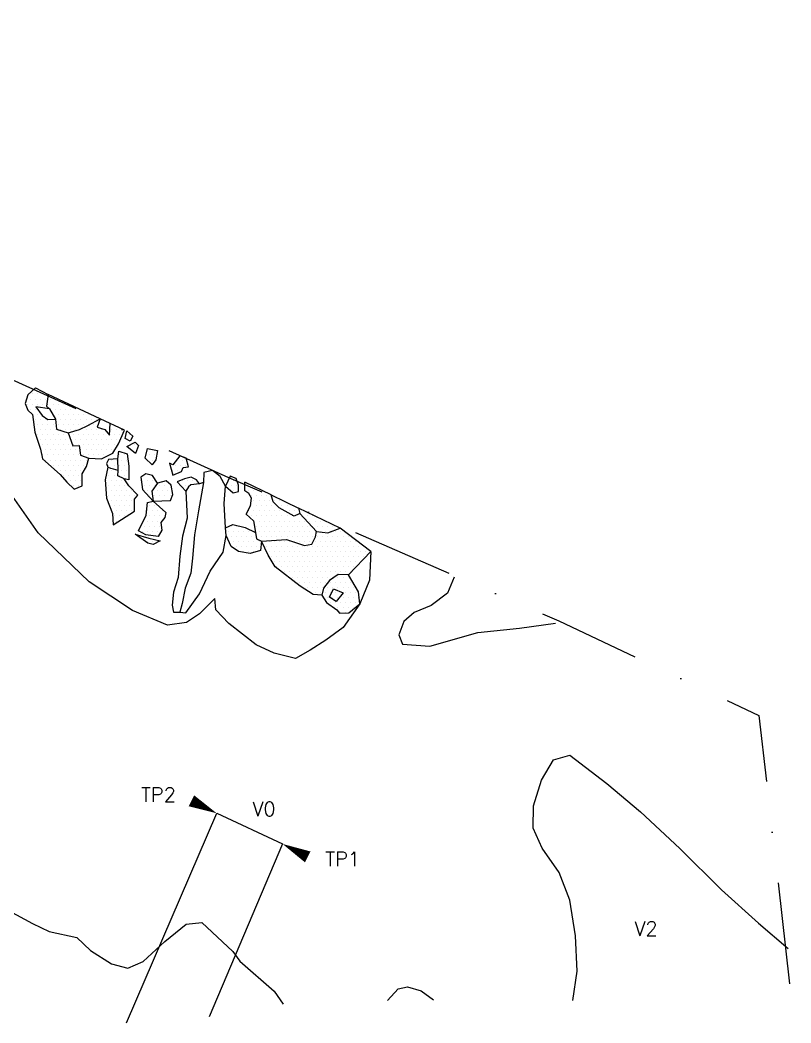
# Model space of a CAD drawing. Header units: metres. Extents: x -894 to -502, y -1356 to -959.
# Drawn here: x -691.2 to -501.8, y -1205.9 to -959.3 of the extents above; entities that cross this region are included whole.
import ezdxf

# ---------------------------------------------------------------- set-up
doc = ezdxf.new("R2010")
doc.units = ezdxf.units.M
doc.header["$LTSCALE"] = 25
doc.header["$MEASUREMENT"] = 0
doc.linetypes.add('STRICHPUNKTX2', pattern=[2, 1, -0.5, 0, -0.5])
doc.layers.get('0').update_dxf_attribs({"linetype": 'CONTINUOUS'})
for name, color, linetype in [('BEFUND', 1, 'CONTINUOUS'), ('BEFUNDSCHRAFF', 1, 'CONTINUOUS'), ('GRABUNGSGRENZE', 3, 'STRICHPUNKTX2'), ('STEINE', 4, 'CONTINUOUS'), ('STEINESCHRAFF', 4, 'CONTINUOUS'), ('TPROFIL', 3, 'CONTINUOUS')]:
    doc.layers.add(name, color=color, linetype=linetype)
doc.styles.get("Standard").update_dxf_attribs({"font": 'txt.shx'})

# ---------------------------------------------------------------- blocks, each defined once
blk = doc.blocks.new('PFEIL')
at = {"layer": 'TPROFIL'}
blk.add_lwpolyline([(0, 0, 0, 3, 0), (6.54, -2.37, 3, 3, 0)], format="xyseb", dxfattribs=at)
blk = doc.blocks.new('*X2')
at = {"color": 0}
for p, q in [((-687.5, -1050), (-687.5, -1050)), ((-688.75, -1052.5), (-688.75, -1052.5)), ((-688.125, -1051.25), (-688.125, -1051.25)), ((-687.5, -1052.5), (-687.5, -1052.5)), ((-686.875, -1051.25), (-686.875, -1051.25)), ((-686.25, -1052.5), (-686.25, -1052.5)), ((-685.625, -1051.25), (-685.625, -1051.25)), ((-685, -1052.5), (-685, -1052.5)), ((-683.75, -1052.5), (-683.75, -1052.5)), ((-682.5, -1052.5), (-682.5, -1052.5)), ((-689.375, -1053.75), (-689.375, -1053.75)), ((-688.75, -1055), (-688.75, -1055)), ((-688.125, -1053.75), (-688.125, -1053.75)), ((-687.5, -1055), (-687.5, -1055)), ((-686.875, -1053.75), (-686.875, -1053.75)), ((-685.625, -1053.75), (-685.625, -1053.75)), ((-684.375, -1053.75), (-684.375, -1053.75)), ((-683.75, -1055), (-683.75, -1055)), ((-683.125, -1053.75), (-683.125, -1053.75)), ((-682.5, -1055), (-682.5, -1055)), ((-681.875, -1053.75), (-681.875, -1053.75)), ((-681.25, -1055), (-681.25, -1055)), ((-680.625, -1053.75), (-680.625, -1053.75)), ((-680, -1055), (-680, -1055)), ((-679.375, -1053.75), (-679.375, -1053.75)), ((-678.75, -1055), (-678.75, -1055)), ((-677.5, -1055), (-677.5, -1055)), ((-688.125, -1056.25), (-688.125, -1056.25)), ((-687.5, -1057.5), (-687.5, -1057.5)), ((-686.875, -1056.25), (-686.875, -1056.25)), ((-686.25, -1057.5), (-686.25, -1057.5)), ((-685, -1057.5), (-685, -1057.5)), ((-683.75, -1057.5), (-683.75, -1057.5)), ((-683.125, -1056.25), (-683.125, -1056.25)), ((-682.5, -1057.5), (-682.5, -1057.5)), ((-681.875, -1056.25), (-681.875, -1056.25)), ((-681.25, -1057.5), (-681.25, -1057.5)), ((-680.625, -1056.25), (-680.625, -1056.25)), ((-680, -1057.5), (-680, -1057.5)), ((-679.375, -1056.25), (-679.375, -1056.25)), ((-678.75, -1057.5), (-678.75, -1057.5)), ((-678.125, -1056.25), (-678.125, -1056.25)), ((-677.5, -1057.5), (-677.5, -1057.5)), ((-676.875, -1056.25), (-676.875, -1056.25)), ((-676.25, -1057.5), (-676.25, -1057.5)), ((-675.625, -1056.25), (-675.625, -1056.25)), ((-675, -1057.5), (-675, -1057.5)), ((-674.375, -1056.25), (-674.375, -1056.25)), ((-673.75, -1057.5), (-673.75, -1057.5)), ((-672.5, -1057.5), (-672.5, -1057.5)), ((-687.5, -1060), (-687.5, -1060)), ((-686.875, -1058.75), (-686.875, -1058.75)), ((-686.25, -1060), (-686.25, -1060)), ((-685.625, -1058.75), (-685.625, -1058.75)), ((-685, -1060), (-685, -1060)), ((-684.375, -1058.75), (-684.375, -1058.75)), ((-683.75, -1060), (-683.75, -1060)), ((-683.125, -1058.75), (-683.125, -1058.75)), ((-682.5, -1060), (-682.5, -1060)), ((-681.875, -1058.75), (-681.875, -1058.75)), ((-681.25, -1060), (-681.25, -1060)), ((-680.625, -1058.75), (-680.625, -1058.75)), ((-680, -1060), (-680, -1060)), ((-679.375, -1058.75), (-679.375, -1058.75)), ((-678.75, -1060), (-678.75, -1060)), ((-678.125, -1058.75), (-678.125, -1058.75)), ((-677.5, -1060), (-677.5, -1060)), ((-676.875, -1058.75), (-676.875, -1058.75)), ((-676.25, -1060), (-676.25, -1060)), ((-675.625, -1058.75), (-675.625, -1058.75)), ((-675, -1060), (-675, -1060)), ((-674.375, -1058.75), (-674.375, -1058.75)), ((-673.75, -1060), (-673.75, -1060)), ((-673.125, -1058.75), (-673.125, -1058.75)), ((-672.5, -1060), (-672.5, -1060)), ((-671.25, -1060), (-671.25, -1060)), ((-668.75, -1060), (-668.75, -1060)), ((-667.5, -1060), (-667.5, -1060)), ((-666.25, -1060), (-666.25, -1060)), ((-686.875, -1061.25), (-686.875, -1061.25)), ((-686.25, -1062.5), (-686.25, -1062.5)), ((-685.625, -1061.25), (-685.625, -1061.25)), ((-685, -1062.5), (-685, -1062.5)), ((-684.375, -1061.25), (-684.375, -1061.25)), ((-683.75, -1062.5), (-683.75, -1062.5)), ((-683.125, -1061.25), (-683.125, -1061.25)), ((-682.5, -1062.5), (-682.5, -1062.5)), ((-681.875, -1061.25), (-681.875, -1061.25)), ((-681.25, -1062.5), (-681.25, -1062.5)), ((-680.625, -1061.25), (-680.625, -1061.25)), ((-680, -1062.5), (-680, -1062.5)), ((-679.375, -1061.25), (-679.375, -1061.25)), ((-678.75, -1062.5), (-678.75, -1062.5)), ((-678.125, -1061.25), (-678.125, -1061.25)), ((-677.5, -1062.5), (-677.5, -1062.5)), ((-676.875, -1061.25), (-676.875, -1061.25)), ((-676.25, -1062.5), (-676.25, -1062.5)), ((-675.625, -1061.25), (-675.625, -1061.25)), ((-675, -1062.5), (-675, -1062.5)), ((-674.375, -1061.25), (-674.375, -1061.25)), ((-673.75, -1062.5), (-673.75, -1062.5)), ((-673.125, -1061.25), (-673.125, -1061.25)), ((-672.5, -1062.5), (-672.5, -1062.5)), ((-671.875, -1061.25), (-671.875, -1061.25)), ((-671.25, -1062.5), (-671.25, -1062.5)), ((-670.625, -1061.25), (-670.625, -1061.25)), ((-670, -1062.5), (-670, -1062.5)), ((-669.375, -1061.25), (-669.375, -1061.25)), ((-668.75, -1062.5), (-668.75, -1062.5)), ((-668.125, -1061.25), (-668.125, -1061.25)), ((-667.5, -1062.5), (-667.5, -1062.5)), ((-666.875, -1061.25), (-666.875, -1061.25)), ((-664.375, -1061.25), (-664.375, -1061.25)), ((-685.625, -1063.75), (-685.625, -1063.75)), ((-685, -1065), (-685, -1065)), ((-684.375, -1063.75), (-684.375, -1063.75)), ((-683.75, -1065), (-683.75, -1065)), ((-683.125, -1063.75), (-683.125, -1063.75)), ((-682.5, -1065), (-682.5, -1065)), ((-681.875, -1063.75), (-681.875, -1063.75)), ((-681.25, -1065), (-681.25, -1065)), ((-680.625, -1063.75), (-680.625, -1063.75)), ((-680, -1065), (-680, -1065)), ((-679.375, -1063.75), (-679.375, -1063.75)), ((-678.75, -1065), (-678.75, -1065)), ((-678.125, -1063.75), (-678.125, -1063.75)), ((-677.5, -1065), (-677.5, -1065)), ((-676.875, -1063.75), (-676.875, -1063.75)), ((-676.25, -1065), (-676.25, -1065)), ((-675.625, -1063.75), (-675.625, -1063.75)), ((-675, -1065), (-675, -1065)), ((-674.375, -1063.75), (-674.375, -1063.75)), ((-673.75, -1065), (-673.75, -1065)), ((-673.125, -1063.75), (-673.125, -1063.75)), ((-672.5, -1065), (-672.5, -1065)), ((-671.875, -1063.75), (-671.875, -1063.75)), ((-671.25, -1065), (-671.25, -1065)), ((-670.625, -1063.75), (-670.625, -1063.75)), ((-670, -1065), (-670, -1065)), ((-669.375, -1063.75), (-669.375, -1063.75)), ((-668.75, -1065), (-668.75, -1065)), ((-668.125, -1063.75), (-668.125, -1063.75)), ((-663.75, -1065), (-663.75, -1065)), ((-663.125, -1063.75), (-663.125, -1063.75)), ((-658.75, -1065), (-658.75, -1065)), ((-685.625, -1066.25), (-685.625, -1066.25)), ((-685, -1067.5), (-685, -1067.5)), ((-684.375, -1066.25), (-684.375, -1066.25)), ((-683.75, -1067.5), (-683.75, -1067.5)), ((-683.125, -1066.25), (-683.125, -1066.25)), ((-682.5, -1067.5), (-682.5, -1067.5)), ((-681.875, -1066.25), (-681.875, -1066.25)), ((-681.25, -1067.5), (-681.25, -1067.5)), ((-680.625, -1066.25), (-680.625, -1066.25)), ((-680, -1067.5), (-680, -1067.5)), ((-679.375, -1066.25), (-679.375, -1066.25)), ((-678.75, -1067.5), (-678.75, -1067.5)), ((-678.125, -1066.25), (-678.125, -1066.25)), ((-677.5, -1067.5), (-677.5, -1067.5)), ((-676.875, -1066.25), (-676.875, -1066.25)), ((-676.25, -1067.5), (-676.25, -1067.5)), ((-675.625, -1066.25), (-675.625, -1066.25)), ((-675, -1067.5), (-675, -1067.5)), ((-674.375, -1066.25), (-674.375, -1066.25)), ((-673.125, -1066.25), (-673.125, -1066.25)), ((-671.875, -1066.25), (-671.875, -1066.25)), ((-670.625, -1066.25), (-670.625, -1066.25)), ((-669.375, -1066.25), (-669.375, -1066.25)), ((-668.75, -1067.5), (-668.75, -1067.5)), ((-667.5, -1067.5), (-667.5, -1067.5)), ((-666.875, -1066.25), (-666.875, -1066.25)), ((-666.25, -1067.5), (-666.25, -1067.5)), ((-665.625, -1066.25), (-665.625, -1066.25)), ((-665, -1067.5), (-665, -1067.5)), ((-659.375, -1066.25), (-659.375, -1066.25)), ((-658.75, -1067.5), (-658.75, -1067.5)), ((-658.125, -1066.25), (-658.125, -1066.25)), ((-652.5, -1067.5), (-652.5, -1067.5)), ((-651.25, -1067.5), (-651.25, -1067.5)), ((-683.125, -1068.75), (-683.125, -1068.75)), ((-682.5, -1070), (-682.5, -1070)), ((-681.875, -1068.75), (-681.875, -1068.75)), ((-681.25, -1070), (-681.25, -1070)), ((-680.625, -1068.75), (-680.625, -1068.75)), ((-680, -1070), (-680, -1070)), ((-679.375, -1068.75), (-679.375, -1068.75)), ((-678.75, -1070), (-678.75, -1070)), ((-678.125, -1068.75), (-678.125, -1068.75)), ((-677.5, -1070), (-677.5, -1070)), ((-676.875, -1068.75), (-676.875, -1068.75)), ((-676.25, -1070), (-676.25, -1070)), ((-675.625, -1068.75), (-675.625, -1068.75)), ((-669.375, -1068.75), (-669.375, -1068.75)), ((-668.75, -1070), (-668.75, -1070)), ((-668.125, -1068.75), (-668.125, -1068.75)), ((-667.5, -1070), (-667.5, -1070)), ((-666.875, -1068.75), (-666.875, -1068.75)), ((-666.25, -1070), (-666.25, -1070)), ((-665.625, -1068.75), (-665.625, -1068.75)), ((-665, -1070), (-665, -1070)), ((-653.75, -1070), (-653.75, -1070)), ((-653.125, -1068.75), (-653.125, -1068.75)), ((-652.5, -1070), (-652.5, -1070)), ((-651.875, -1068.75), (-651.875, -1068.75)), ((-650.625, -1068.75), (-650.625, -1068.75)), ((-680.625, -1071.25), (-680.625, -1071.25)), ((-680, -1072.5), (-680, -1072.5)), ((-679.375, -1071.25), (-679.375, -1071.25)), ((-678.75, -1072.5), (-678.75, -1072.5)), ((-678.125, -1071.25), (-678.125, -1071.25)), ((-677.5, -1072.5), (-677.5, -1072.5)), ((-676.875, -1071.25), (-676.875, -1071.25)), ((-676.25, -1072.5), (-676.25, -1072.5)), ((-670, -1072.5), (-670, -1072.5)), ((-669.375, -1071.25), (-669.375, -1071.25)), ((-668.75, -1072.5), (-668.75, -1072.5)), ((-668.125, -1071.25), (-668.125, -1071.25)), ((-667.5, -1072.5), (-667.5, -1072.5)), ((-666.875, -1071.25), (-666.875, -1071.25)), ((-666.25, -1072.5), (-666.25, -1072.5)), ((-665.625, -1071.25), (-665.625, -1071.25)), ((-661.25, -1072.5), (-661.25, -1072.5)), ((-660.625, -1071.25), (-660.625, -1071.25)), ((-660, -1072.5), (-660, -1072.5)), ((-659.375, -1071.25), (-659.375, -1071.25)), ((-658.75, -1072.5), (-658.75, -1072.5)), ((-651.25, -1072.5), (-651.25, -1072.5)), ((-650, -1072.5), (-650, -1072.5)), ((-648.75, -1072.5), (-648.75, -1072.5)), ((-640, -1072.5), (-640, -1072.5)), ((-638.75, -1072.5), (-638.75, -1072.5)), ((-678.125, -1073.75), (-678.125, -1073.75)), ((-676.875, -1073.75), (-676.875, -1073.75)), ((-670, -1075), (-670, -1075)), ((-669.375, -1073.75), (-669.375, -1073.75)), ((-668.75, -1075), (-668.75, -1075)), ((-668.125, -1073.75), (-668.125, -1073.75)), ((-667.5, -1075), (-667.5, -1075)), ((-666.875, -1073.75), (-666.875, -1073.75)), ((-666.25, -1075), (-666.25, -1075)), ((-665.625, -1073.75), (-665.625, -1073.75)), ((-665, -1075), (-665, -1075)), ((-663.75, -1075), (-663.75, -1075)), ((-660.625, -1073.75), (-660.625, -1073.75)), ((-660, -1075), (-660, -1075)), ((-659.375, -1073.75), (-659.375, -1073.75)), ((-658.75, -1075), (-658.75, -1075)), ((-658.125, -1073.75), (-658.125, -1073.75)), ((-657.5, -1075), (-657.5, -1075)), ((-656.875, -1073.75), (-656.875, -1073.75)), ((-656.25, -1075), (-656.25, -1075)), ((-655.625, -1073.75), (-655.625, -1073.75)), ((-655, -1075), (-655, -1075)), ((-654.375, -1073.75), (-654.375, -1073.75)), ((-650.625, -1073.75), (-650.625, -1073.75)), ((-640.625, -1073.75), (-640.625, -1073.75)), ((-639.375, -1073.75), (-639.375, -1073.75)), ((-638.75, -1075), (-638.75, -1075)), ((-638.125, -1073.75), (-638.125, -1073.75)), ((-635.625, -1073.75), (-635.625, -1073.75)), ((-635, -1075), (-635, -1075)), ((-634.375, -1073.75), (-634.375, -1073.75)), ((-633.75, -1075), (-633.75, -1075)), ((-632.5, -1075), (-632.5, -1075)), ((-669.375, -1076.25), (-669.375, -1076.25)), ((-668.125, -1076.25), (-668.125, -1076.25)), ((-666.875, -1076.25), (-666.875, -1076.25)), ((-665.625, -1076.25), (-665.625, -1076.25)), ((-664.375, -1076.25), (-664.375, -1076.25)), ((-663.125, -1076.25), (-663.125, -1076.25)), ((-659.375, -1076.25), (-659.375, -1076.25)), ((-658.125, -1076.25), (-658.125, -1076.25)), ((-656.875, -1076.25), (-656.875, -1076.25)), ((-655.625, -1076.25), (-655.625, -1076.25)), ((-654.375, -1076.25), (-654.375, -1076.25)), ((-634.375, -1076.25), (-634.375, -1076.25)), ((-633.125, -1076.25), (-633.125, -1076.25)), ((-631.875, -1076.25), (-631.875, -1076.25)), ((-630.625, -1076.25), (-630.625, -1076.25)), ((-629.375, -1076.25), (-629.375, -1076.25)), ((-668.75, -1077.5), (-668.75, -1077.5)), ((-668.125, -1078.75), (-668.125, -1078.75)), ((-667.5, -1077.5), (-667.5, -1077.5)), ((-666.875, -1078.75), (-666.875, -1078.75)), ((-666.25, -1077.5), (-666.25, -1077.5)), ((-665.625, -1078.75), (-665.625, -1078.75)), ((-665, -1077.5), (-665, -1077.5)), ((-664.375, -1078.75), (-664.375, -1078.75)), ((-663.75, -1077.5), (-663.75, -1077.5)), ((-659.375, -1078.75), (-659.375, -1078.75)), ((-658.125, -1078.75), (-658.125, -1078.75)), ((-657.5, -1077.5), (-657.5, -1077.5)), ((-656.25, -1077.5), (-656.25, -1077.5)), ((-634.375, -1078.75), (-634.375, -1078.75)), ((-633.75, -1077.5), (-633.75, -1077.5)), ((-633.125, -1078.75), (-633.125, -1078.75)), ((-632.5, -1077.5), (-632.5, -1077.5)), ((-631.875, -1078.75), (-631.875, -1078.75)), ((-631.25, -1077.5), (-631.25, -1077.5)), ((-630.625, -1078.75), (-630.625, -1078.75)), ((-630, -1077.5), (-630, -1077.5)), ((-629.375, -1078.75), (-629.375, -1078.75)), ((-628.75, -1077.5), (-628.75, -1077.5)), ((-628.125, -1078.75), (-628.125, -1078.75)), ((-627.5, -1077.5), (-627.5, -1077.5)), ((-626.875, -1078.75), (-626.875, -1078.75)), ((-625.625, -1078.75), (-625.625, -1078.75)), ((-624.375, -1078.75), (-624.375, -1078.75)), ((-668.75, -1080), (-668.75, -1080)), ((-668.125, -1081.25), (-668.125, -1081.25)), ((-667.5, -1080), (-667.5, -1080)), ((-666.875, -1081.25), (-666.875, -1081.25)), ((-666.25, -1080), (-666.25, -1080)), ((-665.625, -1081.25), (-665.625, -1081.25)), ((-665, -1080), (-665, -1080)), ((-663.75, -1080), (-663.75, -1080)), ((-660, -1080), (-660, -1080)), ((-659.375, -1081.25), (-659.375, -1081.25)), ((-658.75, -1080), (-658.75, -1080)), ((-658.125, -1081.25), (-658.125, -1081.25)), ((-657.5, -1080), (-657.5, -1080)), ((-656.875, -1081.25), (-656.875, -1081.25)), ((-656.25, -1080), (-656.25, -1080)), ((-655.625, -1081.25), (-655.625, -1081.25)), ((-635, -1080), (-635, -1080)), ((-634.375, -1081.25), (-634.375, -1081.25)), ((-633.75, -1080), (-633.75, -1080)), ((-633.125, -1081.25), (-633.125, -1081.25)), ((-632.5, -1080), (-632.5, -1080)), ((-631.875, -1081.25), (-631.875, -1081.25)), ((-631.25, -1080), (-631.25, -1080)), ((-630.625, -1081.25), (-630.625, -1081.25)), ((-630, -1080), (-630, -1080)), ((-629.375, -1081.25), (-629.375, -1081.25)), ((-628.75, -1080), (-628.75, -1080)), ((-628.125, -1081.25), (-628.125, -1081.25)), ((-627.5, -1080), (-627.5, -1080)), ((-626.875, -1081.25), (-626.875, -1081.25)), ((-626.25, -1080), (-626.25, -1080)), ((-625.625, -1081.25), (-625.625, -1081.25)), ((-625, -1080), (-625, -1080)), ((-624.375, -1081.25), (-624.375, -1081.25)), ((-623.75, -1080), (-623.75, -1080)), ((-623.125, -1081.25), (-623.125, -1081.25)), ((-622.5, -1080), (-622.5, -1080)), ((-621.875, -1081.25), (-621.875, -1081.25)), ((-620.625, -1081.25), (-620.625, -1081.25)), ((-619.375, -1081.25), (-619.375, -1081.25)), ((-667.5, -1082.5), (-667.5, -1082.5)), ((-660.625, -1083.75), (-660.625, -1083.75)), ((-660, -1082.5), (-660, -1082.5)), ((-659.375, -1083.75), (-659.375, -1083.75)), ((-658.75, -1082.5), (-658.75, -1082.5)), ((-658.125, -1083.75), (-658.125, -1083.75)), ((-657.5, -1082.5), (-657.5, -1082.5)), ((-656.875, -1083.75), (-656.875, -1083.75)), ((-639.375, -1083.75), (-639.375, -1083.75)), ((-638.125, -1083.75), (-638.125, -1083.75)), ((-633.75, -1082.5), (-633.75, -1082.5)), ((-633.125, -1083.75), (-633.125, -1083.75)), ((-632.5, -1082.5), (-632.5, -1082.5)), ((-631.875, -1083.75), (-631.875, -1083.75)), ((-631.25, -1082.5), (-631.25, -1082.5)), ((-630.625, -1083.75), (-630.625, -1083.75)), ((-630, -1082.5), (-630, -1082.5)), ((-629.375, -1083.75), (-629.375, -1083.75)), ((-628.75, -1082.5), (-628.75, -1082.5)), ((-628.125, -1083.75), (-628.125, -1083.75)), ((-627.5, -1082.5), (-627.5, -1082.5)), ((-626.875, -1083.75), (-626.875, -1083.75)), ((-626.25, -1082.5), (-626.25, -1082.5)), ((-625.625, -1083.75), (-625.625, -1083.75)), ((-625, -1082.5), (-625, -1082.5)), ((-624.375, -1083.75), (-624.375, -1083.75)), ((-623.75, -1082.5), (-623.75, -1082.5)), ((-623.125, -1083.75), (-623.125, -1083.75)), ((-622.5, -1082.5), (-622.5, -1082.5)), ((-621.875, -1083.75), (-621.875, -1083.75)), ((-621.25, -1082.5), (-621.25, -1082.5)), ((-620.625, -1083.75), (-620.625, -1083.75)), ((-620, -1082.5), (-620, -1082.5)), ((-619.375, -1083.75), (-619.375, -1083.75)), ((-618.75, -1082.5), (-618.75, -1082.5)), ((-618.125, -1083.75), (-618.125, -1083.75)), ((-617.5, -1082.5), (-617.5, -1082.5)), ((-616.875, -1083.75), (-616.875, -1083.75)), ((-616.25, -1082.5), (-616.25, -1082.5)), ((-615.625, -1083.75), (-615.625, -1083.75)), ((-614.375, -1083.75), (-614.375, -1083.75)), ((-661.875, -1086.25), (-661.875, -1086.25)), ((-661.25, -1085), (-661.25, -1085)), ((-660, -1085), (-660, -1085)), ((-658.75, -1085), (-658.75, -1085)), ((-657.5, -1085), (-657.5, -1085)), ((-640, -1085), (-640, -1085)), ((-639.375, -1086.25), (-639.375, -1086.25)), ((-638.75, -1085), (-638.75, -1085)), ((-638.125, -1086.25), (-638.125, -1086.25)), ((-637.5, -1085), (-637.5, -1085)), ((-636.875, -1086.25), (-636.875, -1086.25)), ((-636.25, -1085), (-636.25, -1085)), ((-635.625, -1086.25), (-635.625, -1086.25)), ((-635, -1085), (-635, -1085)), ((-634.375, -1086.25), (-634.375, -1086.25)), ((-633.125, -1086.25), (-633.125, -1086.25)), ((-632.5, -1085), (-632.5, -1085)), ((-631.875, -1086.25), (-631.875, -1086.25)), ((-631.25, -1085), (-631.25, -1085)), ((-630.625, -1086.25), (-630.625, -1086.25)), ((-630, -1085), (-630, -1085)), ((-629.375, -1086.25), (-629.375, -1086.25)), ((-628.75, -1085), (-628.75, -1085)), ((-628.125, -1086.25), (-628.125, -1086.25)), ((-627.5, -1085), (-627.5, -1085)), ((-626.875, -1086.25), (-626.875, -1086.25)), ((-626.25, -1085), (-626.25, -1085)), ((-625.625, -1086.25), (-625.625, -1086.25)), ((-625, -1085), (-625, -1085)), ((-624.375, -1086.25), (-624.375, -1086.25)), ((-623.75, -1085), (-623.75, -1085)), ((-623.125, -1086.25), (-623.125, -1086.25)), ((-622.5, -1085), (-622.5, -1085)), ((-621.875, -1086.25), (-621.875, -1086.25)), ((-621.25, -1085), (-621.25, -1085)), ((-620.625, -1086.25), (-620.625, -1086.25)), ((-620, -1085), (-620, -1085)), ((-619.375, -1086.25), (-619.375, -1086.25)), ((-618.75, -1085), (-618.75, -1085)), ((-618.125, -1086.25), (-618.125, -1086.25)), ((-617.5, -1085), (-617.5, -1085)), ((-616.875, -1086.25), (-616.875, -1086.25)), ((-616.25, -1085), (-616.25, -1085)), ((-615.625, -1086.25), (-615.625, -1086.25)), ((-615, -1085), (-615, -1085)), ((-614.375, -1086.25), (-614.375, -1086.25)), ((-613.75, -1085), (-613.75, -1085)), ((-613.125, -1086.25), (-613.125, -1086.25)), ((-612.5, -1085), (-612.5, -1085)), ((-611.875, -1086.25), (-611.875, -1086.25)), ((-610.625, -1086.25), (-610.625, -1086.25)), ((-660, -1087.5), (-660, -1087.5)), ((-658.75, -1087.5), (-658.75, -1087.5)), ((-657.5, -1087.5), (-657.5, -1087.5)), ((-638.75, -1087.5), (-638.75, -1087.5)), ((-638.125, -1088.75), (-638.125, -1088.75)), ((-637.5, -1087.5), (-637.5, -1087.5)), ((-636.875, -1088.75), (-636.875, -1088.75)), ((-636.25, -1087.5), (-636.25, -1087.5)), ((-635.625, -1088.75), (-635.625, -1088.75)), ((-635, -1087.5), (-635, -1087.5)), ((-634.375, -1088.75), (-634.375, -1088.75)), ((-633.75, -1087.5), (-633.75, -1087.5)), ((-633.125, -1088.75), (-633.125, -1088.75)), ((-632.5, -1087.5), (-632.5, -1087.5)), ((-631.25, -1087.5), (-631.25, -1087.5)), ((-630.625, -1088.75), (-630.625, -1088.75)), ((-630, -1087.5), (-630, -1087.5)), ((-629.375, -1088.75), (-629.375, -1088.75)), ((-628.75, -1087.5), (-628.75, -1087.5)), ((-628.125, -1088.75), (-628.125, -1088.75)), ((-627.5, -1087.5), (-627.5, -1087.5)), ((-626.875, -1088.75), (-626.875, -1088.75)), ((-626.25, -1087.5), (-626.25, -1087.5)), ((-625.625, -1088.75), (-625.625, -1088.75)), ((-625, -1087.5), (-625, -1087.5)), ((-624.375, -1088.75), (-624.375, -1088.75)), ((-623.75, -1087.5), (-623.75, -1087.5)), ((-623.125, -1088.75), (-623.125, -1088.75)), ((-622.5, -1087.5), (-622.5, -1087.5)), ((-621.875, -1088.75), (-621.875, -1088.75)), ((-621.25, -1087.5), (-621.25, -1087.5)), ((-620.625, -1088.75), (-620.625, -1088.75)), ((-620, -1087.5), (-620, -1087.5)), ((-619.375, -1088.75), (-619.375, -1088.75)), ((-618.75, -1087.5), (-618.75, -1087.5)), ((-618.125, -1088.75), (-618.125, -1088.75)), ((-617.5, -1087.5), (-617.5, -1087.5)), ((-616.875, -1088.75), (-616.875, -1088.75)), ((-616.25, -1087.5), (-616.25, -1087.5)), ((-615.625, -1088.75), (-615.625, -1088.75)), ((-615, -1087.5), (-615, -1087.5)), ((-614.375, -1088.75), (-614.375, -1088.75)), ((-613.75, -1087.5), (-613.75, -1087.5)), ((-613.125, -1088.75), (-613.125, -1088.75)), ((-612.5, -1087.5), (-612.5, -1087.5)), ((-611.875, -1088.75), (-611.875, -1088.75)), ((-611.25, -1087.5), (-611.25, -1087.5)), ((-610.625, -1088.75), (-610.625, -1088.75)), ((-610, -1087.5), (-610, -1087.5)), ((-609.375, -1088.75), (-609.375, -1088.75)), ((-608.75, -1087.5), (-608.75, -1087.5)), ((-608.125, -1088.75), (-608.125, -1088.75)), ((-606.875, -1088.75), (-606.875, -1088.75)), ((-636.25, -1090), (-636.25, -1090)), ((-635, -1090), (-635, -1090)), ((-633.75, -1090), (-633.75, -1090)), ((-630, -1090), (-630, -1090)), ((-629.375, -1091.25), (-629.375, -1091.25)), ((-628.75, -1090), (-628.75, -1090)), ((-628.125, -1091.25), (-628.125, -1091.25)), ((-627.5, -1090), (-627.5, -1090)), ((-626.875, -1091.25), (-626.875, -1091.25)), ((-626.25, -1090), (-626.25, -1090)), ((-625.625, -1091.25), (-625.625, -1091.25)), ((-625, -1090), (-625, -1090)), ((-624.375, -1091.25), (-624.375, -1091.25)), ((-623.75, -1090), (-623.75, -1090)), ((-623.125, -1091.25), (-623.125, -1091.25)), ((-622.5, -1090), (-622.5, -1090)), ((-621.875, -1091.25), (-621.875, -1091.25)), ((-621.25, -1090), (-621.25, -1090)), ((-620.625, -1091.25), (-620.625, -1091.25)), ((-620, -1090), (-620, -1090)), ((-619.375, -1091.25), (-619.375, -1091.25)), ((-618.75, -1090), (-618.75, -1090)), ((-618.125, -1091.25), (-618.125, -1091.25)), ((-617.5, -1090), (-617.5, -1090)), ((-616.875, -1091.25), (-616.875, -1091.25)), ((-616.25, -1090), (-616.25, -1090)), ((-615.625, -1091.25), (-615.625, -1091.25)), ((-615, -1090), (-615, -1090)), ((-614.375, -1091.25), (-614.375, -1091.25)), ((-613.75, -1090), (-613.75, -1090)), ((-613.125, -1091.25), (-613.125, -1091.25)), ((-612.5, -1090), (-612.5, -1090)), ((-611.875, -1091.25), (-611.875, -1091.25)), ((-611.25, -1090), (-611.25, -1090)), ((-610.625, -1091.25), (-610.625, -1091.25)), ((-610, -1090), (-610, -1090)), ((-609.375, -1091.25), (-609.375, -1091.25)), ((-608.75, -1090), (-608.75, -1090)), ((-608.125, -1091.25), (-608.125, -1091.25)), ((-607.5, -1090), (-607.5, -1090)), ((-606.875, -1091.25), (-606.875, -1091.25)), ((-606.25, -1090), (-606.25, -1090)), ((-628.75, -1092.5), (-628.75, -1092.5)), ((-628.125, -1093.75), (-628.125, -1093.75)), ((-627.5, -1092.5), (-627.5, -1092.5)), ((-626.875, -1093.75), (-626.875, -1093.75)), ((-626.25, -1092.5), (-626.25, -1092.5)), ((-625.625, -1093.75), (-625.625, -1093.75)), ((-625, -1092.5), (-625, -1092.5)), ((-624.375, -1093.75), (-624.375, -1093.75)), ((-623.75, -1092.5), (-623.75, -1092.5)), ((-623.125, -1093.75), (-623.125, -1093.75)), ((-622.5, -1092.5), (-622.5, -1092.5)), ((-621.875, -1093.75), (-621.875, -1093.75)), ((-621.25, -1092.5), (-621.25, -1092.5)), ((-620.625, -1093.75), (-620.625, -1093.75)), ((-620, -1092.5), (-620, -1092.5)), ((-619.375, -1093.75), (-619.375, -1093.75)), ((-618.75, -1092.5), (-618.75, -1092.5)), ((-618.125, -1093.75), (-618.125, -1093.75)), ((-617.5, -1092.5), (-617.5, -1092.5)), ((-616.875, -1093.75), (-616.875, -1093.75)), ((-616.25, -1092.5), (-616.25, -1092.5)), ((-615.625, -1093.75), (-615.625, -1093.75)), ((-615, -1092.5), (-615, -1092.5)), ((-614.375, -1093.75), (-614.375, -1093.75)), ((-613.75, -1092.5), (-613.75, -1092.5)), ((-613.125, -1093.75), (-613.125, -1093.75)), ((-612.5, -1092.5), (-612.5, -1092.5)), ((-611.875, -1093.75), (-611.875, -1093.75)), ((-611.25, -1092.5), (-611.25, -1092.5)), ((-610.625, -1093.75), (-610.625, -1093.75)), ((-610, -1092.5), (-610, -1092.5)), ((-609.375, -1093.75), (-609.375, -1093.75)), ((-608.75, -1092.5), (-608.75, -1092.5)), ((-607.5, -1092.5), (-607.5, -1092.5)), ((-626.25, -1095), (-626.25, -1095)), ((-625, -1095), (-625, -1095)), ((-624.375, -1096.25), (-624.375, -1096.25)), ((-623.75, -1095), (-623.75, -1095)), ((-623.125, -1096.25), (-623.125, -1096.25)), ((-622.5, -1095), (-622.5, -1095)), ((-621.875, -1096.25), (-621.875, -1096.25)), ((-621.25, -1095), (-621.25, -1095)), ((-620.625, -1096.25), (-620.625, -1096.25)), ((-620, -1095), (-620, -1095)), ((-619.375, -1096.25), (-619.375, -1096.25)), ((-618.75, -1095), (-618.75, -1095)), ((-618.125, -1096.25), (-618.125, -1096.25)), ((-617.5, -1095), (-617.5, -1095)), ((-616.875, -1096.25), (-616.875, -1096.25)), ((-616.25, -1095), (-616.25, -1095)), ((-615.625, -1096.25), (-615.625, -1096.25)), ((-615, -1095), (-615, -1095)), ((-614.375, -1096.25), (-614.375, -1096.25)), ((-613.75, -1095), (-613.75, -1095)), ((-612.5, -1095), (-612.5, -1095)), ((-611.25, -1095), (-611.25, -1095)), ((-610, -1095), (-610, -1095)), ((-622.5, -1097.5), (-622.5, -1097.5)), ((-621.875, -1098.75), (-621.875, -1098.75)), ((-621.25, -1097.5), (-621.25, -1097.5)), ((-620.625, -1098.75), (-620.625, -1098.75)), ((-620, -1097.5), (-620, -1097.5)), ((-619.375, -1098.75), (-619.375, -1098.75)), ((-618.75, -1097.5), (-618.75, -1097.5)), ((-618.125, -1098.75), (-618.125, -1098.75)), ((-617.5, -1097.5), (-617.5, -1097.5)), ((-616.875, -1098.75), (-616.875, -1098.75)), ((-616.25, -1097.5), (-616.25, -1097.5)), ((-620, -1100), (-620, -1100)), ((-618.75, -1100), (-618.75, -1100)), ((-617.5, -1100), (-617.5, -1100)), ((-614.375, -1101.25), (-614.375, -1101.25)), ((-613.75, -1100), (-613.75, -1100)), ((-613.125, -1101.25), (-613.125, -1101.25)), ((-612.5, -1100), (-612.5, -1100))]:
    blk.add_line(p, q, dxfattribs=at)
blk = doc.blocks.new('*X3')
at = {"color": 0}
for p, q in [((-613.125, -1096.25), (-613.125, -1096.25)), ((-611.875, -1096.25), (-611.875, -1096.25)), ((-610.625, -1096.25), (-610.625, -1096.25)), ((-615.625, -1098.75), (-615.625, -1098.75)), ((-615, -1097.5), (-615, -1097.5)), ((-614.375, -1098.75), (-614.375, -1098.75)), ((-613.75, -1097.5), (-613.75, -1097.5)), ((-613.125, -1098.75), (-613.125, -1098.75)), ((-612.5, -1097.5), (-612.5, -1097.5)), ((-611.875, -1098.75), (-611.875, -1098.75)), ((-611.25, -1097.5), (-611.25, -1097.5)), ((-610.625, -1098.75), (-610.625, -1098.75)), ((-610, -1097.5), (-610, -1097.5)), ((-609.375, -1098.75), (-609.375, -1098.75)), ((-616.25, -1100), (-616.25, -1100)), ((-615.625, -1101.25), (-615.625, -1101.25)), ((-615, -1100), (-615, -1100)), ((-614.375, -1101.25), (-614.375, -1101.25)), ((-613.75, -1100), (-613.75, -1100)), ((-613.125, -1101.25), (-613.125, -1101.25)), ((-612.5, -1100), (-612.5, -1100)), ((-611.875, -1101.25), (-611.875, -1101.25)), ((-611.25, -1100), (-611.25, -1100)), ((-610.625, -1101.25), (-610.625, -1101.25)), ((-610, -1100), (-610, -1100)), ((-609.375, -1101.25), (-609.375, -1101.25)), ((-608.75, -1100), (-608.75, -1100)), ((-608.125, -1101.25), (-608.125, -1101.25)), ((-615, -1102.5), (-615, -1102.5)), ((-613.75, -1102.5), (-613.75, -1102.5)), ((-613.125, -1103.75), (-613.125, -1103.75)), ((-612.5, -1102.5), (-612.5, -1102.5)), ((-611.875, -1103.75), (-611.875, -1103.75)), ((-611.25, -1102.5), (-611.25, -1102.5)), ((-610.625, -1103.75), (-610.625, -1103.75)), ((-610, -1102.5), (-610, -1102.5)), ((-609.375, -1103.75), (-609.375, -1103.75)), ((-608.75, -1102.5), (-608.75, -1102.5)), ((-612.5, -1105), (-612.5, -1105)), ((-611.25, -1105), (-611.25, -1105))]:
    blk.add_line(p, q, dxfattribs=at)

msp = doc.modelspace()

# ---------------------------------------------------------------- linework, layer by layer
at = {"layer": 'BEFUND'}
for points in [[(-605, -1089.98), (-605.34, -1097.06), (-607.71, -1102.82), (-611.82, -1108.69), (-616.09, -1111.8), (-619.95, -1114.26), (-623.51, -1116.26), (-628.76, -1114.95), (-633.24, -1112.93), (-639.93, -1107.65), (-643.09, -1104.3), (-643.36, -1101.55), (-643.36, -1101.55), (-647.16, -1105.33), (-650.36, -1107.43), (-655, -1108.1), (-663.61, -1104.52), (-674.22, -1097.47), (-686.78, -1085.39), (-693.63, -1075.54), (-698.91, -1066.39), (-702.14, -1058.36), (-703.79, -1049.55), (-703.25, -1044.97)], [(-584.57, -1096.28), (-586.24, -1100.26), (-590.2, -1103.27), (-594.42, -1104.97), (-596.96, -1107.16), (-598.17, -1110.43), (-597.3, -1112.77), (-590.53, -1113.25), (-578.78, -1109.86), (-568.55, -1108.86), (-559.69, -1107.61)], [(-555.44, -1200.36), (-554.34, -1193.18), (-554.72, -1184.47), (-556.12, -1175.72), (-558.74, -1168.9), (-562.98, -1162.91), (-565.14, -1158.03), (-565.05, -1152.53), (-563.09, -1146.16), (-560.15, -1141.21), (-556.13, -1140.08), (-547.1, -1146.98), (-538.78, -1153.98), (-529.13, -1163.01), (-518.86, -1173.16), (-509.78, -1181.33), (-502.48, -1187.57)], [(-735.01, -1164.25), (-725.27, -1169.26), (-718.8, -1171.23), (-709.13, -1170.74), (-702.97, -1169.4), (-698.08, -1170.25), (-695.52, -1174.77), (-694.03, -1178.23), (-688.17, -1181.42), (-684.04, -1183.44), (-677.31, -1184.9), (-673.89, -1188.04), (-668.74, -1191.39), (-664.72, -1192.44), (-661, -1190.8), (-655.62, -1185.9), (-650.39, -1181.56), (-646.52, -1181.19), (-638.92, -1188.29), (-637.23, -1190.68), (-628.81, -1198.04), (-626.61, -1201.24)], [(-600.95, -1200.34), (-598.36, -1197.54), (-596.02, -1197.02), (-592.71, -1198.03), (-589.65, -1200.21)]]:
    msp.add_lwpolyline(points, dxfattribs=at)
at = {"layer": 'GRABUNGSGRENZE', "flags": 128}
msp.add_lwpolyline([(-880.43, -959.32), (-826.93, -991.47), (-786.48, -1015.64), (-708.04, -1042.08), (-692.5, -1048.04), (-640.04, -1071.76), (-558.88, -1107), (-509.68, -1130.27), (-501.83, -1199.18)], dxfattribs=at)
at = {"layer": 'STEINE'}
for points in [[(-687.45, -1049.71), (-689.33, -1051.49), (-689.93, -1053.63), (-689.32, -1055.21), (-688.19, -1056.28), (-687.57, -1060.6), (-686.23, -1064.82), (-685.72, -1067.16), (-681.33, -1071.07), (-679.69, -1072.95), (-677.91, -1074.62), (-675.97, -1073.8), (-675.93, -1070.85), (-674.87, -1069.07), (-674.31, -1067.03)], [(-687.45, -1049.71), (-684.34, -1051.38)], [(-684.34, -1051.38), (-684.69, -1054.23), (-684.02, -1054.94), (-682.49, -1057.48), (-682.23, -1059.92), (-679.37, -1060.78), (-676.58, -1060.01), (-674.59, -1058.98), (-671.54, -1057.4), (-684.34, -1051.38)], [(-684.02, -1054.94), (-687.33, -1054.44), (-685.8, -1056.58), (-684.42, -1057.49), (-682.49, -1057.48)], [(-679.37, -1060.78), (-678.24, -1064.04), (-676.67, -1063.93), (-676.35, -1066.27), (-674.31, -1067.03), (-671.21, -1067.17), (-668.46, -1065.84), (-667.04, -1063.54), (-665.53, -1060.18), (-671.54, -1057.4)], [(-671.54, -1057.4), (-672.3, -1059.44), (-670.42, -1059.99), (-669.24, -1061.41), (-669.11, -1058.52)], [(-664.97, -1060.33), (-663.49, -1061.6), (-664.2, -1062.87), (-665.37, -1062.16), (-664.97, -1060.33)], [(-665.01, -1064.2), (-662.92, -1063.07), (-662.11, -1063.88), (-662.86, -1065.87), (-665.01, -1064.2)], [(-659.91, -1064.69), (-657.42, -1065.14), (-657.87, -1067.44), (-658.73, -1068.66), (-660.47, -1067.04), (-659.91, -1064.69)], [(-667.19, -1067.21), (-669.48, -1067.32), (-669.98, -1068.34), (-669.62, -1069.25)], [(-667.08, -1070.06), (-667.19, -1067.21), (-666.94, -1065.27), (-664.9, -1065.93), (-664.53, -1068.98), (-664.52, -1072.34), (-665.64, -1072.14), (-667.17, -1071.38), (-667.08, -1070.06)], [(-653.68, -1071.19), (-651.55, -1070.27), (-651.14, -1069.3), (-649.87, -1069.19), (-650.39, -1067.06), (-651.97, -1066.45), (-653.69, -1068.7), (-654.51, -1068.24), (-653.68, -1071.19)], [(-667.08, -1070.06), (-668.25, -1069.71), (-668.91, -1069.61), (-669.62, -1069.25), (-670.28, -1072.36), (-669.96, -1076.89), (-668.52, -1080.6), (-668.31, -1083.45), (-663.12, -1080.03), (-663.13, -1077.99), (-663.13, -1077.12), (-662.32, -1076.16), (-664.47, -1073.82), (-665.64, -1072.14)], [(-640.74, -1073.9), (-642.07, -1071.56), (-643.96, -1070.04), (-646.1, -1070.56), (-646.19, -1073), (-647.34, -1079.98), (-648.39, -1085.84), (-648.89, -1091.59), (-649.28, -1095.31), (-650.64, -1099.03), (-651.4, -1102.75), (-652, -1104.89), (-650.47, -1105.04), (-647.13, -1100.39), (-644.55, -1094.84), (-641.35, -1090.14), (-640.55, -1086.02), (-640.76, -1084.18), (-641.09, -1078.18), (-640.74, -1073.9)], [(-657.44, -1073.19), (-658.72, -1071.31), (-660.3, -1070.85), (-661.57, -1071.67), (-661.16, -1074.73), (-658.55, -1077.62)], [(-647.11, -1073.36), (-647.88, -1072.34), (-649.15, -1071.74), (-650.83, -1072.1), (-652.66, -1072.82), (-650.51, -1075.15)], [(-640.74, -1073.9), (-638.9, -1075.57), (-637.53, -1075.21), (-637.59, -1073.69), (-638.15, -1072.01), (-639.63, -1071.45), (-640.74, -1073.9)], [(-658.55, -1077.62), (-654.22, -1077.45), (-653.72, -1075.93), (-654.08, -1073.69), (-655.36, -1072.57), (-657.44, -1073.19), (-658.86, -1075.18), (-658.55, -1077.62)], [(-646.19, -1073), (-647.11, -1073.36), (-649.3, -1073.57), (-649.86, -1074.08), (-650.51, -1075.15), (-650.14, -1081.77), (-651.29, -1086.2), (-651.99, -1091.09), (-652.38, -1096.34), (-653.54, -1100.01), (-653.84, -1103.16), (-653.48, -1104.89), (-652, -1104.89)], [(-635.63, -1080.76), (-634.57, -1078.77), (-634.37, -1076.83), (-634.98, -1075.72), (-636, -1075.06), (-636.01, -1072.97)], [(-629.54, -1076.05), (-636.01, -1072.97)], [(-622.45, -1080.62), (-623.87, -1081.33), (-627.54, -1079.21), (-629.07, -1077.73), (-629.54, -1076.05), (-622.81, -1079.29)], [(-658.55, -1077.62), (-655.39, -1080.41), (-655.64, -1081.63), (-656.6, -1082.86), (-656.39, -1084.74), (-657.3, -1086.32), (-660.31, -1085.92), (-662.14, -1084.86), (-660.27, -1081.04), (-659.87, -1077.93), (-658.55, -1077.62)], [(-622.81, -1079.29), (-622.45, -1080.62), (-618.41, -1085.08), (-615.61, -1085.38), (-612.61, -1084.25), (-622.81, -1079.29)], [(-635.63, -1080.76), (-633.89, -1082.43), (-633.38, -1085.33)], [(-640.76, -1084.18), (-638.98, -1083.31), (-635.88, -1084.07), (-633.38, -1085.33), (-633.12, -1086.86), (-631.89, -1087.47), (-632.14, -1089.76), (-634.68, -1090.48), (-637.54, -1089.98), (-639.37, -1088.71), (-640.55, -1086.02)], [(-605, -1089.98), (-612.61, -1084.25)], [(-662.95, -1085.68), (-659.59, -1086.69), (-656.79, -1087.34), (-658.52, -1088.26), (-659.79, -1087.96), (-662.95, -1085.68)], [(-631.89, -1087.47), (-625.73, -1086.99), (-621.3, -1088.5), (-619.57, -1088.19), (-618.66, -1086.36), (-618.41, -1085.08)], [(-605, -1089.98), (-610.54, -1095.7), (-613.08, -1095.61), (-615.22, -1097.09), (-616.69, -1098.98), (-617.09, -1100.71), (-619.18, -1100.56), (-622.44, -1098.49), (-628.57, -1093.77), (-630.25, -1090.92), (-631.89, -1087.47)], [(-617.09, -1100.71), (-615.91, -1102.54), (-613.36, -1104.31), (-612.75, -1105.12), (-610.46, -1105.07), (-607.71, -1102.82), (-608.03, -1099.87), (-610.54, -1095.7)], [(-614.24, -1099.17), (-611.85, -1100.13), (-613.52, -1102.28), (-615.2, -1101.21), (-614.24, -1099.17)]]:
    msp.add_lwpolyline(points, dxfattribs=at)
at = {"layer": 'TPROFIL'}
msp.add_lwpolyline([(-665.03, -1205.89), (-642.89, -1154.35), (-626.73, -1161.88), (-644.77, -1204.35)], dxfattribs=at)

# ---------------------------------------------------------------- block references
at = {"layer": 'STEINESCHRAFF'}
for name in ['*X2', '*X3']:
    msp.add_blockref(name, (0, 0), dxfattribs=at)
at = {"layer": 'TPROFIL'}
for p, rotation in [((-642.89, -1154.35), 173.5322980753304), ((-626.73, -1161.88), 352.6915019702565)]:
    msp.add_blockref('PFEIL', p, dxfattribs=dict(at, rotation=rotation))

# ---------------------------------------------------------------- texts
at = {"layer": 'BEFUNDSCHRAFF'}
for s, p in [('V0', (-634.13, -1155.02)), ('V2', (-540.27, -1184.43))]:
    msp.add_text(s, height=3.5, dxfattribs=at).set_placement(p)
at = {"layer": 'TPROFIL'}
for s, p in [('TP2', (-661.48, -1151.5)), ('TP1', (-616.22, -1167.3))]:
    msp.add_text(s, height=3.5, dxfattribs=at).set_placement(p)

doc.saveas('drawing.dxf')
